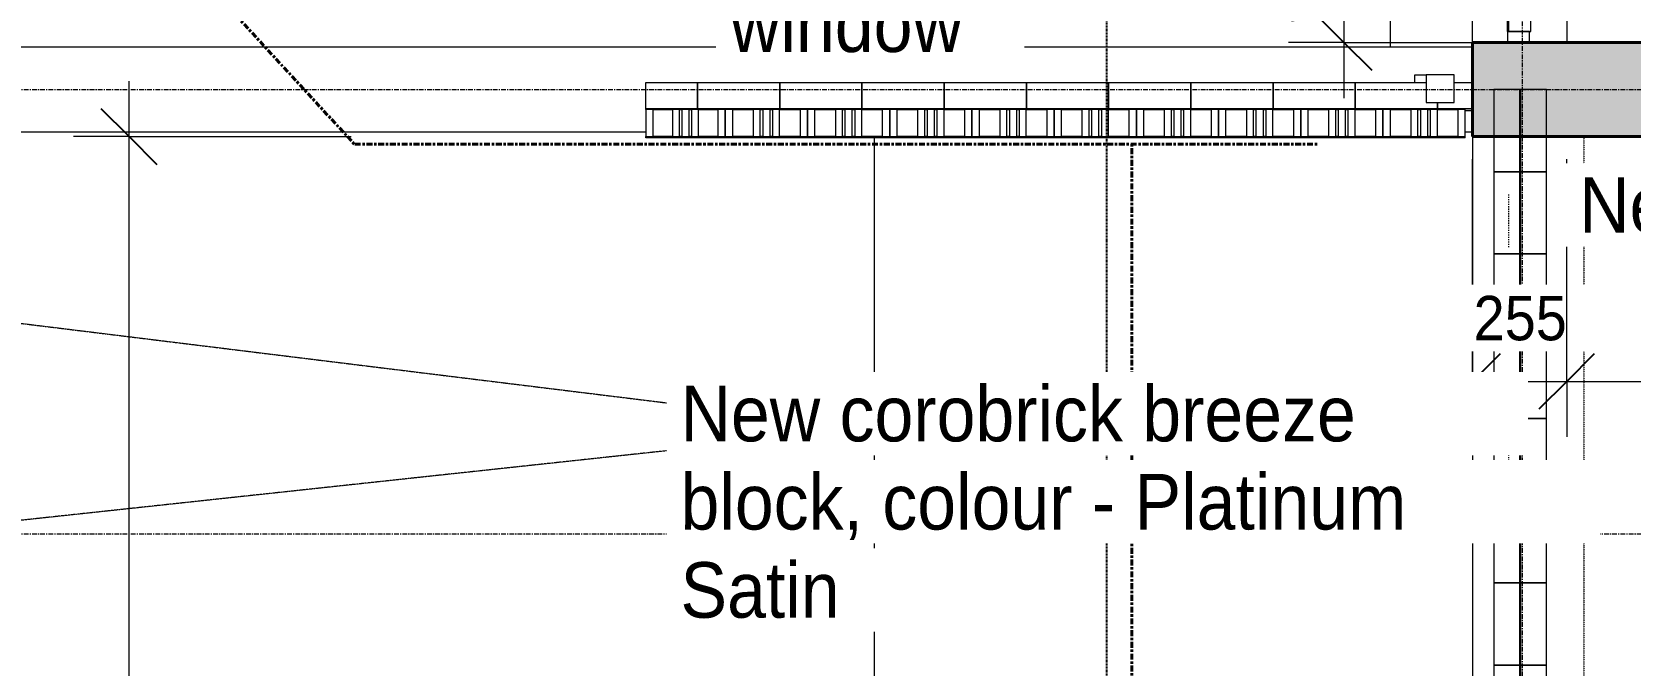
# Model space of a CAD drawing. Header units: millimetres. Extents: x -44657 to 28812, y -28146 to 16565.
# Drawn here: x -34151 to -29835, y -9230 to -7520 of the extents above; entities that cross this region are included whole.
import ezdxf

# ---------------------------------------------------------------- set-up
doc = ezdxf.new("R2010")
doc.units = ezdxf.units.MM
for name, pattern in [('Center', [31.75, 6.35, -4.7625, 15.875, -4.7625]), ('Dash', [6.35, 3.175, -3.175]), ('Dash 1_5mm', [3, 1.5, -1.5]), ('Detail Dash', [1.1, 0.55, -0.55]), ('Detail Dash 2', [1.6, 0.8, -0.8]), ('Grid Line', [22.225, 12.7, -3.175, 3.175, -3.175])]:
    doc.linetypes.add(name, pattern=pattern)
for name, color, linetype, lineweight in [('A-ANNO-DIMS', 211, 'Continuous', 5), ('A-ANNO-DIMS-100', 211, 'Continuous', 5), ('A-DETL', 90, 'Continuous', 5), ('A-FLOR', 192, 'Continuous', 9), ('A-FLOR-LEVL', 51, 'Continuous', 5), ('A-GENM', 13, 'Continuous', 9), ('A-GLAZ', 151, 'Continuous', 9), ('A-GLAZ-CURT', 52, 'Continuous', 5), ('A-GLAZ-HDLN', 1, 'Dash', 9), ('A-WALL', 113, 'Continuous', 9), ('A-WALL-PATT', 111, 'Continuous', 9), ('C-PROP-LINE', 91, 'Center', 40), ('G-ANNO-TEXT', 231, 'Continuous', 5), ('I-WALL', 2, 'Continuous', 9), ('S-FNDN', 32, 'Continuous', 9), ('S-GRID', 1, 'Continuous', 5)]:
    doc.layers.add(name, color=color, linetype=linetype, lineweight=lineweight)
doc.styles.add('Arial_3', font='arial.ttf', dxfattribs={"width": 0.9, "height": 120})
doc.styles.add('Arial_5', font='arial.ttf', dxfattribs={"width": 0.9, "height": 150})
doc.dimstyles.new('SVA_-_1_2mm_Arial', dxfattribs={"dimscale": 304.8, "dimtxt": 122.431128, "dimasz": 0.492126, "dimexe": 0.492126, "dimexo": 0.0625, "dimgap": 0.246063, "dimtad": 1, "dimdec": 0, "dimrnd": 5, "dimzin": 0, "dimdsep": 46, "dimtxsty": 'Arial_3', "dimblk1": 'OBLIQUE', "dimblk2": 'OBLIQUE', "dimsah": 1, "dimcen": 0.09, "dimdle": 0.492126, "dimazin": 0, "dimtfac": 1, "dimtdec": 4, "dimtix": 1, "dimtmove": 0, "dimatfit": 3, "dimfxl": 1.968504, "dimfxlon": 1, "dimtvp": 1, "dimtfill": 1, "dimtolj": 1, "dimtzin": 0, "dimarcsym": 2})

# ---------------------------------------------------------------- blocks, each defined once
blk = doc.blocks.new('W-05 350x2380 - 350-1484005-NEW PROPOSED GROUND STOREY PLAN _White Box_')
at = {"layer": 'A-GLAZ', "lineweight": 5}
for p, q in [((1055, 33), (1025, 33)), ((1055, -27), (1055, 33)), ((1055, 33), (1345, 33)), ((1085, 30), (1055, 30)), ((1055, 30), (1055, -30)), ((1085, -30), (1085, 30)), ((1085, 30), (1315, 30)), ((1315, 6), (1085, 6)), ((1085, 6), (1085, 0)), ((1085, 0), (1315, 0)), ((1345, 30), (1315, 30)), ((1315, 30), (1315, -30)), ((1315, 0), (1315, 6)), ((1375, 33), (1345, 33)), ((1345, 33), (1345, -27)), ((1345, -30), (1345, 30)), ((1025, -27), (1055, -27)), ((1055, -30), (1085, -30)), ((1315, -30), (1085, -30)), ((1315, -30), (1345, -30)), ((1345, -27), (1375, -27))]:
    blk.add_line(p, q, dxfattribs=at)
at = {"layer": 'A-GLAZ-HDLN'}
for p, q in [((-50.1, 30), (-194.6, 30)), ((1332.8, 30), (1085, 30)), ((1254, 30), (1315, 30)), ((1345, -127), (1105, -127)), ((1345, -127), (1263.8, -127))]:
    blk.add_line(p, q, dxfattribs=at)
blk = doc.blocks.new('The BREEZEBLOCK Family1 - The BREEZEBLOCK Family1-V29-NEW PROPOSED GROUND STOREY PLAN _White Box_')
at = {"layer": 'A-GLAZ-CURT'}
for p, q in [((111, -3.3), (111, -18)), ((66, -73), (16, -73))]:
    blk.add_line(p, q, dxfattribs=at)
blk = doc.blocks.new('The BREEZEBLOCK Family1 - The BREEZEBLOCK Family1-V30-NEW PROPOSED GROUND STOREY PLAN _White Box_')
at = {"layer": 'A-GLAZ-CURT'}
for p, q in [((-111, -18), (-111, -3.3)), ((111, -3.3), (111, -73)), ((111, -73), (-81, -73))]:
    blk.add_line(p, q, dxfattribs=at)
blk = doc.blocks.new('The BREEZEBLOCK Family1 - The BREEZEBLOCK Family1-V31-NEW PROPOSED GROUND STOREY PLAN _White Box_')
at = {"layer": 'A-GLAZ-CURT'}
for p, q in [((-111, -73), (-111, -3.25)), ((111, -3.25), (111, -73)), ((111, -73), (-111, -73))]:
    blk.add_line(p, q, dxfattribs=at)
blk = doc.blocks.new('The BREEZEBLOCK Family1 - The BREEZEBLOCK Family1-1267695-NEW PROPOSED GROUND STOREY PLAN _White Box_')
at = {"layer": 'A-GLAZ-CURT'}
for p, q in [((-70, -73), (-70, -3.3)), ((70, -3.3), (70, -73)), ((70, -73), (-70, -73))]:
    blk.add_line(p, q, dxfattribs=at)
blk = doc.blocks.new('System Panel - Glazed-1053709-NEW PROPOSED GROUND STOREY PLAN _White Box_')
at = {"layer": 'A-GLAZ-CURT'}
blk.add_hatch(color=256, dxfattribs=at).paths.add_polyline_path([(16, 3.2), (16, -3.3), (111, -3.3), (111, 0), (36, 0), (36, 3.2), (33.4, 3.2)])
for p, q in [((16, 3.2), (36, 3.2)), ((111, 0), (111, -3.3)), ((111, -3.3), (16, -3.3))]:
    blk.add_line(p, q, dxfattribs=at)
blk = doc.blocks.new('System Panel - Glazed-V32-NEW PROPOSED GROUND STOREY PLAN _White Box_')
at = {"layer": 'A-GLAZ-CURT'}
blk.add_hatch(color=256, dxfattribs=at).paths.add_polyline_path([(56, 0), (-111, 0), (-110.8, -3.3), (111, -3.3), (111, 0), (67.3, 0)])
for p, q in [((-111, 0), (-111, -3.3)), ((111, 0), (111, -3.3)), ((111, -3.3), (-111, -3.3))]:
    blk.add_line(p, q, dxfattribs=at)
blk = doc.blocks.new('System Panel - Glazed-1262000-NEW PROPOSED GROUND STOREY PLAN _White Box_')
at = {"layer": 'A-GLAZ-CURT'}
blk.add_hatch(color=256, dxfattribs=at).paths.add_polyline_path([(-58.8, 0), (-70, 0), (-70, -3.3), (70, -3.3), (70, 0), (-53.6, 0)])
for p, q in [((-70, 0), (-70, -3.3)), ((70, 0), (70, -3.3)), ((70, -3.3), (-70, -3.3))]:
    blk.add_line(p, q, dxfattribs=at)
blk = doc.blocks.new('The BREEZEBLOCK Family1 - The BREEZEBLOCK Family1-1267693-NEW PROPOSED GROUND STOREY PLAN _White Box_')
at = {"layer": 'A-GLAZ-CURT'}
for p, q in [((111, 0), (-111, 0)), ((-111, 0), (-111, -73)), ((111, -73), (111, 0)), ((-111, -73), (111, -73))]:
    blk.add_line(p, q, dxfattribs=at)
blk = doc.blocks.new('System Panel - Glazed-1093574-NEW PROPOSED GROUND STOREY PLAN _White Box_')
at = {"layer": 'A-GLAZ-CURT'}
blk.add_hatch(color=256, dxfattribs=at).paths.add_polyline_path([(-35.8, 3.2), (-111, 3.2), (-111, 0), (111, 0), (111, 3.2), (-21.3, 3.2)])
for p, q in [((-111, 3.2), (111, 3.2)), ((-111, 3.2), (-111, 0)), ((111, 3.2), (111, 0))]:
    blk.add_line(p, q, dxfattribs=at)
blk = doc.blocks.new('System Panel - Glazed-1266619-NEW PROPOSED GROUND STOREY PLAN _White Box_')
at = {"layer": 'A-GLAZ-CURT'}
blk.add_hatch(color=256, dxfattribs=at).paths.add_polyline_path([(-35.1, 3.3), (-107.5, 3.3), (-107.5, 0), (107.5, 0), (107.5, 3.3), (-21.3, 3.3)])
for p, q in [((-107.5, 3.3), (107.5, 3.3)), ((-107.5, 3.3), (-107.5, 0)), ((107.5, 3.3), (107.5, 0))]:
    blk.add_line(p, q, dxfattribs=at)
blk = doc.blocks.new('The BREEZEBLOCK Family1 - The BREEZEBLOCK Family1-V78-NEW PROPOSED GROUND STOREY PLAN _White Box_')
at = {"layer": 'A-GLAZ-CURT'}
for p, q in [((-91, 0), (-111, 0)), ((-111, 0), (-111, -73)), ((-91, -73), (-91, 0)), ((-91, 0), (-35.8, 0)), ((-16.5, 0), (-35.8, 0)), ((-35.8, 0), (-35.8, -73)), ((-16.5, -73), (-16.5, 0)), ((-16.5, 0), (-10, 0)), ((10, 0), (-10, 0)), ((-10, 0), (-10, -73)), ((10, -73), (10, 0)), ((10, 0), (16.5, 0)), ((35.8, 0), (16.5, 0)), ((16.5, 0), (16.5, -73)), ((35.8, -73), (35.8, 0)), ((35.8, 0), (91, 0)), ((111, 0), (91, 0)), ((91, 0), (91, -73)), ((111, -73), (111, 0)), ((-111, -73), (-91, -73)), ((-35.8, -73), (-91, -73)), ((-35.8, -73), (-16.5, -73)), ((-10, -73), (-16.5, -73)), ((-10, -73), (10, -73)), ((16.5, -73), (10, -73)), ((16.5, -73), (35.8, -73)), ((91, -73), (35.8, -73)), ((91, -73), (111, -73))]:
    blk.add_line(p, q, dxfattribs=at)
blk = doc.blocks.new('The BREEZEBLOCK Family1 - The BREEZEBLOCK Family1-V79-NEW PROPOSED GROUND STOREY PLAN _White Box_')
at = {"layer": 'A-GLAZ-CURT'}
for p, q in [((-91, 0), (-111, 0)), ((-111, 0), (-111, -73)), ((-91, -73), (-91, 0)), ((-91, 0), (-35.8, 0)), ((-16.5, 0), (-35.8, 0)), ((-35.8, 0), (-35.8, -73)), ((-16.5, -73), (-16.5, 0)), ((-16.5, 0), (-10, 0)), ((10, 0), (-10, 0)), ((-10, 0), (-10, -73)), ((10, -73), (10, 0)), ((10, 0), (16.5, 0)), ((35.8, 0), (16.5, 0)), ((16.5, 0), (16.5, -73)), ((35.8, -73), (35.8, 0)), ((36, 0), (91, 0)), ((111, 0), (91, 0)), ((91, 0), (91, -73)), ((111, -73), (111, 0)), ((-111, -73), (-91, -73)), ((-35.8, -73), (-91, -73)), ((-35.8, -73), (-16.5, -73)), ((-10, -73), (-16.5, -73)), ((-10, -73), (10, -73)), ((16.5, -73), (10, -73)), ((16.5, -73), (35.8, -73)), ((91, -73), (36, -73)), ((91, -73), (111, -73))]:
    blk.add_line(p, q, dxfattribs=at)
blk = doc.blocks.new('The BREEZEBLOCK Family1 - The BREEZEBLOCK Family1-1267697-NEW PROPOSED GROUND STOREY PLAN _White Box_')
at = {"layer": 'A-GLAZ-CURT'}
for p, q in [((-87.5, 0), (-107.5, 0)), ((-107.5, 0), (-107.5, -73)), ((-87.5, -73), (-87.5, 0)), ((-87.5, 0), (-35.1, 0)), ((-16.1, 0), (-35.1, 0)), ((-35.1, 0), (-35.1, -73)), ((-16.1, -73), (-16.1, 0)), ((-16.1, 0), (-10, 0)), ((10, 0), (-10, 0)), ((-10, 0), (-10, -73)), ((10, -73), (10, 0)), ((10, 0), (16.1, 0)), ((35.1, 0), (16.1, 0)), ((16.1, 0), (16.1, -73)), ((35.1, -73), (35.1, 0)), ((35.1, 0), (87.5, 0)), ((107.5, 0), (87.5, 0)), ((87.5, 0), (87.5, -73)), ((107.5, -73), (107.5, 0)), ((-107.5, -73), (-87.5, -73)), ((-35.1, -73), (-87.5, -73)), ((-35.1, -73), (-16.1, -73)), ((-10, -73), (-16.1, -73)), ((-10, -73), (10, -73)), ((16.1, -73), (10, -73)), ((16.1, -73), (35.1, -73)), ((87.5, -73), (35.1, -73)), ((87.5, -73), (107.5, -73))]:
    blk.add_line(p, q, dxfattribs=at)
blk = doc.blocks.new('Downpipe - Downpipe-V85-NEW PROPOSED GROUND STOREY PLAN _White Box_')
at = {"layer": 'A-GENM', "lineweight": 5}
for p, q in [((0, 0), (-75, 0)), ((-75, 0), (-75, -75)), ((0, -75), (0, 0)), ((-75, -106), (-75, -75)), ((-75, -75), (0, -75)), ((-53.9, -106), (-75, -106))]:
    blk.add_line(p, q, dxfattribs=at)
blk = doc.blocks.new('Family - ___-859459-NEW PROPOSED GROUND STOREY PLAN _White Box_')
at = {"layer": 'C-PROP-LINE'}
for p, q in [((-33280.6, -7822.7), (-41396.8, 1016.2)), ((-30680.6, -7822.7), (-33280.6, -7822.7))]:
    blk.add_line(p, q, dxfattribs=at)
blk = doc.blocks.new('Family - ___-859879-NEW PROPOSED GROUND STOREY PLAN _White Box_')
at = {"layer": 'C-PROP-LINE'}
blk.add_line((-31180.6, -7822.7), (-31180.6, -24522.7), dxfattribs=at)
blk = doc.blocks.new('DIMBLOCK69-NEW PROPOSED GROUND STOREY PLAN _White Box_')
at = {"layer": 'A-ANNO-DIMS-100'}
for p, q in [((-33888.8, -22360.7), (-33888.8, -7652.7)), ((-33888.8, -7802.7), (-34038.8, -7802.7)), ((-33888.8, -7802.7), (-33288.8, -7802.7)), ((-33888.8, -22210.7), (-34038.8, -22210.7)), ((-33888.8, -22210.7), (-33288.8, -22210.7))]:
    blk.add_line(p, q, dxfattribs=at)
at = {"layer": 'A-ANNO-DIMS-100', "lineweight": 25}
for p, q in [((-33888.8, -7802.7), (-33963.8, -7727.7)), ((-33888.8, -7802.7), (-33813.8, -7877.7)), ((-33888.8, -22210.7), (-33963.8, -22135.7)), ((-33888.8, -22210.7), (-33813.8, -22285.7))]:
    blk.add_line(p, q, dxfattribs=at)
at = {"layer": 'A-ANNO-DIMS-100', "color": 0, "insert": (-34119.6, -15213.9), "char_height": 120, "width": 497.259, "attachment_point": 1, "rotation": 90, "line_spacing_factor": 0.941778, "style": 'Arial_3', "bg_fill": 3, "box_fill_scale": 1.25, "bg_fill_color": 256, "bg_fill_true_color": 13158600, "bg_fill_transparency": 0}
blk.add_mtext('14410', dxfattribs=at)
blk = doc.blocks.new('_Oblique')
at = {"color": 0, "linetype": 'ByBlock', "lineweight": -2}
blk.add_line((-0.5, -0.5), (0.5, 0.5), dxfattribs=at)
blk = doc.blocks.new('DIMBLOCK90-NEW PROPOSED GROUND STOREY PLAN _White Box_')
at = {"layer": 'A-ANNO-DIMS-100'}
for p, q in [((-30260.6, -8463.6), (-30260.6, -7863.6)), ((-30006.6, -8463.6), (-30006.6, -7863.6)), ((-30410.6, -8463.6), (-30006.6, -8463.6)), ((-30260.6, -8463.6), (-30260.6, -8613.6)), ((-30006.6, -8463.6), (-30006.6, -8613.6))]:
    blk.add_line(p, q, dxfattribs=at)
at = {"layer": 'A-ANNO-DIMS-100', "lineweight": 25}
for p, q in [((-30260.6, -8463.6), (-30185.6, -8388.6)), ((-30006.6, -8463.6), (-29931.6, -8388.6)), ((-30260.6, -8463.6), (-30335.6, -8538.6)), ((-30006.6, -8463.6), (-30081.6, -8538.6))]:
    blk.add_line(p, q, dxfattribs=at)
at = {"layer": 'A-ANNO-DIMS-100', "color": 0, "insert": (-30257.9, -8232.8), "char_height": 120, "width": 298.355, "attachment_point": 1, "line_spacing_factor": 0.941778, "style": 'Arial_3', "bg_fill": 3, "box_fill_scale": 1.25, "bg_fill_color": 256, "bg_fill_true_color": 13158600, "bg_fill_transparency": 0}
blk.add_mtext('255', dxfattribs=at)
blk = doc.blocks.new('DIMBLOCK91-NEW PROPOSED GROUND STOREY PLAN _White Box_')
at = {"layer": 'A-ANNO-DIMS-100'}
for p, q in [((-30006.6, -8463.6), (-30006.6, -7863.6)), ((-27974.6, -8463.6), (-27974.6, -7863.6)), ((-30006.6, -8463.6), (-27824.6, -8463.6)), ((-30006.6, -8463.6), (-30006.6, -8613.6)), ((-27974.6, -8463.6), (-27974.6, -8613.6))]:
    blk.add_line(p, q, dxfattribs=at)
at = {"layer": 'A-ANNO-DIMS-100', "lineweight": 25}
for p, q in [((-30006.6, -8463.6), (-29931.6, -8388.6)), ((-27974.6, -8463.6), (-27899.6, -8388.6)), ((-30006.6, -8463.6), (-30081.6, -8538.6)), ((-27974.6, -8463.6), (-28049.6, -8538.6))]:
    blk.add_line(p, q, dxfattribs=at)
at = {"layer": 'A-ANNO-DIMS-100', "color": 0, "insert": (-29156.3, -8232.8), "char_height": 120, "width": 397.807, "attachment_point": 1, "line_spacing_factor": 0.941778, "style": 'Arial_3', "bg_fill": 3, "box_fill_scale": 1.25, "bg_fill_color": 256, "bg_fill_true_color": 13158600, "bg_fill_transparency": 0}
blk.add_mtext('2030', dxfattribs=at)
blk = doc.blocks.new('DIMBLOCK204-NEW PROPOSED GROUND STOREY PLAN _White Box_')
at = {"layer": 'A-ANNO-DIMS-100'}
for p, q in [((-30607.9, -7048.7), (-30607.9, -7698.7)), ((-30607.9, -7198.7), (-30757.9, -7198.7)), ((-30607.9, -7198.7), (-30007.9, -7198.7)), ((-30607.9, -7548.7), (-30757.9, -7548.7)), ((-30607.9, -7548.7), (-30007.9, -7548.7))]:
    blk.add_line(p, q, dxfattribs=at)
at = {"layer": 'A-ANNO-DIMS-100', "lineweight": 25}
for p, q in [((-30607.9, -7198.7), (-30682.9, -7123.7)), ((-30607.9, -7198.7), (-30532.9, -7273.7)), ((-30607.9, -7548.7), (-30682.9, -7473.7)), ((-30607.9, -7548.7), (-30532.9, -7623.7))]:
    blk.add_line(p, q, dxfattribs=at)
at = {"layer": 'A-ANNO-DIMS-100', "color": 0, "insert": (-30838.7, -7498), "char_height": 120, "width": 298.355, "attachment_point": 1, "rotation": 90, "line_spacing_factor": 0.941778, "style": 'Arial_3', "bg_fill": 3, "box_fill_scale": 1.25, "bg_fill_color": 256, "bg_fill_true_color": 13158600, "bg_fill_transparency": 0}
blk.add_mtext('350', dxfattribs=at)

msp = doc.modelspace()

# ---------------------------------------------------------------- hatches: boundary and pattern name
at = {"layer": 'A-WALL-PATT'}
h = msp.add_hatch(color=9, dxfattribs=at)
h.paths.add_polyline_path([(-30068, -7802.7), (-30006.6, -7802.7), (-30006.6, -7548.7), (-30260.6, -7548.7), (-30260.6, -7802.7), (-30173, -7802.7)])
h.paths.add_polyline_path([(-30006.6, -7198.7), (-30006.6, -6883.7), (-30260.6, -6883.7), (-30260.6, -7198.7)])
h.paths.add_polyline_path([(-30006.6, -6533.7), (-30006.6, -6243.7), (-30260.6, -6243.7), (-30260.6, -6533.7)])
h.paths.add_polyline_path([(-30006.6, -2743.7), (-30006.6, -1438.7), (-30260.6, -1438.7), (-30260.6, -2743.7), (-30018.6, -2743.7)])
h = msp.add_hatch(color=9, dxfattribs=at)
h.paths.add_polyline_path([(-28333.6, -7802.7), (-28333.6, -7548.7), (-28813.6, -7548.7), (-28813.6, -7802.7)])
h.paths.add_polyline_path([(-29413.6, -7802.7), (-29413.6, -7548.7), (-30006.6, -7548.7), (-30006.6, -7802.7), (-29543.2, -7802.7)])

# ---------------------------------------------------------------- linework, layer by layer
at = {"layer": 'A-DETL', "linetype": 'Dash 1_5mm', "lineweight": 25}
msp.add_line((-31247.9, -23198), (-31247.9, 2018.6), dxfattribs=at)
at = {"layer": 'A-DETL', "linetype": 'Detail Dash 2'}
for p, q in [((-38375.8, -7790.7), (-31875.8, -8590.7)), ((-31875.8, -8590.7), (-38375.8, -9290.7))]:
    msp.add_line(p, q, dxfattribs=at)
at = {"layer": 'A-DETL', "linetype": 'Detail Dash'}
for p, q in [((-30260.6, -7790.7), (-30260.6, -22257.7)), ((-29960.6, -7802.7), (-29960.6, -21940.7))]:
    msp.add_line(p, q, dxfattribs=at)
at = {"layer": 'A-FLOR', "color": 55}
msp.add_line((-30006.6, -7198.7), (-30006.6, -7548.7), dxfattribs=at)
at = {"layer": 'A-FLOR'}
msp.add_line((-30260.6, -7802.7), (-30260.6, -11175.7), dxfattribs=at)
at = {"layer": 'A-FLOR-LEVL'}
msp.add_line((-31875.8, -9290.7), (-31875.8, -7805.9), dxfattribs=at)
at = {"layer": 'A-WALL'}
for p, q in [((-39844, -7560.7), (-30260.6, -7560.7)), ((-32493.6, -7790.7), (-39751, -7790.7)), ((-30260.6, -7790.7), (-30280.6, -7790.7))]:
    msp.add_line(p, q, dxfattribs=at)
at = {"layer": 'I-WALL', "color": 55}
msp.add_line((-30260.6, -7548.7), (-30260.6, -7198.7), dxfattribs=at)
at = {"layer": 'I-WALL', "color": 8, "lineweight": 40}
for p, q in [((-30260.6, -7548.7), (-30260.6, -7802.7)), ((-29413.6, -7548.7), (-30260.6, -7548.7)), ((-30260.6, -7802.7), (-29413.6, -7802.7))]:
    msp.add_line(p, q, dxfattribs=at)
at = {"layer": 'S-FNDN', "color": 55}
msp.add_line((-30483.6, -7325.7), (-30483.6, -7560.7), dxfattribs=at)
at = {"layer": 'S-GRID', "linetype": 'Grid Line'}
for p, q in [((-30125.6, -26129), (-30125.6, 6082.5)), ((-34973, -7675.7), (7444.6, -7675.7))]:
    msp.add_line(p, q, dxfattribs=at)

# ---------------------------------------------------------------- block references
at = {"layer": 'A-GENM', "lineweight": 5, "rotation": 269.9999999999995}
msp.add_blockref('Downpipe - Downpipe-V85-NEW PROPOSED GROUND STOREY PLAN _White Box_', (-30310.6, -7710.5), dxfattribs=at)
at = {"layer": 'A-GLAZ', "lineweight": 5, "rotation": 89.99999999999973}
for p in [(-30133.6, -7908.7), (-30133.6, -8573.7)]:
    msp.add_blockref('W-05 350x2380 - 350-1484005-NEW PROPOSED GROUND STOREY PLAN _White Box_', p, dxfattribs=at)
at = {"layer": 'A-GLAZ-CURT'}
for name, p, rotation in [('The BREEZEBLOCK Family1 - The BREEZEBLOCK Family1-1267695-NEW PROPOSED GROUND STOREY PLAN _White Box_', (-32423.6, -7729.7), 180), ('The BREEZEBLOCK Family1 - The BREEZEBLOCK Family1-V31-NEW PROPOSED GROUND STOREY PLAN _White Box_', (-32242.6, -7729.7), 180), ('The BREEZEBLOCK Family1 - The BREEZEBLOCK Family1-V31-NEW PROPOSED GROUND STOREY PLAN _White Box_', (-32020.6, -7729.7), 180), ('The BREEZEBLOCK Family1 - The BREEZEBLOCK Family1-V31-NEW PROPOSED GROUND STOREY PLAN _White Box_', (-31798.6, -7729.7), 180), ('The BREEZEBLOCK Family1 - The BREEZEBLOCK Family1-V31-NEW PROPOSED GROUND STOREY PLAN _White Box_', (-31576.6, -7729.7), 180), ('The BREEZEBLOCK Family1 - The BREEZEBLOCK Family1-V31-NEW PROPOSED GROUND STOREY PLAN _White Box_', (-31354.6, -7729.7), 180), ('The BREEZEBLOCK Family1 - The BREEZEBLOCK Family1-V31-NEW PROPOSED GROUND STOREY PLAN _White Box_', (-31132.6, -7729.7), 180), ('The BREEZEBLOCK Family1 - The BREEZEBLOCK Family1-V31-NEW PROPOSED GROUND STOREY PLAN _White Box_', (-30910.6, -7729.7), 180), ('The BREEZEBLOCK Family1 - The BREEZEBLOCK Family1-V31-NEW PROPOSED GROUND STOREY PLAN _White Box_', (-30688.6, -7729.7), 180), ('The BREEZEBLOCK Family1 - The BREEZEBLOCK Family1-V30-NEW PROPOSED GROUND STOREY PLAN _White Box_', (-30466.6, -7729.7), 180), ('The BREEZEBLOCK Family1 - The BREEZEBLOCK Family1-V29-NEW PROPOSED GROUND STOREY PLAN _White Box_', (-30244.6, -7729.7), 180), ('The BREEZEBLOCK Family1 - The BREEZEBLOCK Family1-1267693-NEW PROPOSED GROUND STOREY PLAN _White Box_', (-30130.6, -7786.7), 269.9999999999998), ('The BREEZEBLOCK Family1 - The BREEZEBLOCK Family1-1267693-NEW PROPOSED GROUND STOREY PLAN _White Box_', (-30060.8, -7786.7), 269.9999999999998), ('System Panel - Glazed-1262000-NEW PROPOSED GROUND STOREY PLAN _White Box_', (-32423.6, -7729.7), 180), ('The BREEZEBLOCK Family1 - The BREEZEBLOCK Family1-1267697-NEW PROPOSED GROUND STOREY PLAN _White Box_', (-32386.1, -7802.7), 180), ('System Panel - Glazed-V32-NEW PROPOSED GROUND STOREY PLAN _White Box_', (-32242.6, -7729.7), 180), ('The BREEZEBLOCK Family1 - The BREEZEBLOCK Family1-V78-NEW PROPOSED GROUND STOREY PLAN _White Box_', (-32167.6, -7802.7), 180), ('System Panel - Glazed-V32-NEW PROPOSED GROUND STOREY PLAN _White Box_', (-32020.6, -7729.7), 180), ('The BREEZEBLOCK Family1 - The BREEZEBLOCK Family1-V78-NEW PROPOSED GROUND STOREY PLAN _White Box_', (-31945.6, -7802.7), 180), ('System Panel - Glazed-V32-NEW PROPOSED GROUND STOREY PLAN _White Box_', (-31798.6, -7729.7), 180), ('The BREEZEBLOCK Family1 - The BREEZEBLOCK Family1-V78-NEW PROPOSED GROUND STOREY PLAN _White Box_', (-31723.6, -7802.7), 180), ('System Panel - Glazed-V32-NEW PROPOSED GROUND STOREY PLAN _White Box_', (-31576.6, -7729.7), 180), ('The BREEZEBLOCK Family1 - The BREEZEBLOCK Family1-V79-NEW PROPOSED GROUND STOREY PLAN _White Box_', (-31501.6, -7802.7), 180), ('System Panel - Glazed-V32-NEW PROPOSED GROUND STOREY PLAN _White Box_', (-31354.6, -7729.7), 180), ('The BREEZEBLOCK Family1 - The BREEZEBLOCK Family1-V78-NEW PROPOSED GROUND STOREY PLAN _White Box_', (-31279.6, -7802.7), 180), ('System Panel - Glazed-V32-NEW PROPOSED GROUND STOREY PLAN _White Box_', (-31132.6, -7729.7), 180), ('The BREEZEBLOCK Family1 - The BREEZEBLOCK Family1-V78-NEW PROPOSED GROUND STOREY PLAN _White Box_', (-31057.6, -7802.7), 180), ('System Panel - Glazed-V32-NEW PROPOSED GROUND STOREY PLAN _White Box_', (-30910.6, -7729.7), 180), ('The BREEZEBLOCK Family1 - The BREEZEBLOCK Family1-V78-NEW PROPOSED GROUND STOREY PLAN _White Box_', (-30835.6, -7802.7), 180), ('System Panel - Glazed-V32-NEW PROPOSED GROUND STOREY PLAN _White Box_', (-30688.6, -7729.7), 180), ('The BREEZEBLOCK Family1 - The BREEZEBLOCK Family1-V78-NEW PROPOSED GROUND STOREY PLAN _White Box_', (-30613.6, -7802.7), 180), ('System Panel - Glazed-V32-NEW PROPOSED GROUND STOREY PLAN _White Box_', (-30466.6, -7729.7), 180), ('The BREEZEBLOCK Family1 - The BREEZEBLOCK Family1-V78-NEW PROPOSED GROUND STOREY PLAN _White Box_', (-30391.6, -7802.7), 180), ('System Panel - Glazed-1053709-NEW PROPOSED GROUND STOREY PLAN _White Box_', (-30244.6, -7729.7), 180), ('System Panel - Glazed-1266619-NEW PROPOSED GROUND STOREY PLAN _White Box_', (-32386.1, -7802.7), 180), ('System Panel - Glazed-1093574-NEW PROPOSED GROUND STOREY PLAN _White Box_', (-32167.6, -7802.7), 180), ('System Panel - Glazed-1093574-NEW PROPOSED GROUND STOREY PLAN _White Box_', (-31945.6, -7802.7), 180), ('System Panel - Glazed-1093574-NEW PROPOSED GROUND STOREY PLAN _White Box_', (-31723.6, -7802.7), 180), ('System Panel - Glazed-1093574-NEW PROPOSED GROUND STOREY PLAN _White Box_', (-31501.6, -7802.7), 180), ('System Panel - Glazed-1093574-NEW PROPOSED GROUND STOREY PLAN _White Box_', (-31279.6, -7802.7), 180), ('System Panel - Glazed-1093574-NEW PROPOSED GROUND STOREY PLAN _White Box_', (-31057.6, -7802.7), 180), ('System Panel - Glazed-1093574-NEW PROPOSED GROUND STOREY PLAN _White Box_', (-30835.6, -7802.7), 180), ('System Panel - Glazed-1093574-NEW PROPOSED GROUND STOREY PLAN _White Box_', (-30613.6, -7802.7), 180), ('System Panel - Glazed-1093574-NEW PROPOSED GROUND STOREY PLAN _White Box_', (-30391.6, -7802.7), 180), ('The BREEZEBLOCK Family1 - The BREEZEBLOCK Family1-1267693-NEW PROPOSED GROUND STOREY PLAN _White Box_', (-30130.6, -8008.7), 269.9999999999998), ('The BREEZEBLOCK Family1 - The BREEZEBLOCK Family1-1267693-NEW PROPOSED GROUND STOREY PLAN _White Box_', (-30060.8, -8008.7), 269.9999999999998), ('The BREEZEBLOCK Family1 - The BREEZEBLOCK Family1-1267693-NEW PROPOSED GROUND STOREY PLAN _White Box_', (-30130.6, -8230.7), 269.9999999999998), ('The BREEZEBLOCK Family1 - The BREEZEBLOCK Family1-1267693-NEW PROPOSED GROUND STOREY PLAN _White Box_', (-30060.8, -8230.7), 269.9999999999998), ('The BREEZEBLOCK Family1 - The BREEZEBLOCK Family1-1267693-NEW PROPOSED GROUND STOREY PLAN _White Box_', (-30130.6, -8452.7), 269.9999999999998), ('The BREEZEBLOCK Family1 - The BREEZEBLOCK Family1-1267693-NEW PROPOSED GROUND STOREY PLAN _White Box_', (-30060.8, -8452.7), 269.9999999999998), ('The BREEZEBLOCK Family1 - The BREEZEBLOCK Family1-1267693-NEW PROPOSED GROUND STOREY PLAN _White Box_', (-30130.6, -8674.7), 269.9999999999998), ('The BREEZEBLOCK Family1 - The BREEZEBLOCK Family1-1267693-NEW PROPOSED GROUND STOREY PLAN _White Box_', (-30060.8, -8674.7), 269.9999999999998), ('The BREEZEBLOCK Family1 - The BREEZEBLOCK Family1-1267693-NEW PROPOSED GROUND STOREY PLAN _White Box_', (-30130.6, -8896.7), 269.9999999999998), ('The BREEZEBLOCK Family1 - The BREEZEBLOCK Family1-1267693-NEW PROPOSED GROUND STOREY PLAN _White Box_', (-30060.8, -8896.7), 269.9999999999998), ('The BREEZEBLOCK Family1 - The BREEZEBLOCK Family1-1267693-NEW PROPOSED GROUND STOREY PLAN _White Box_', (-30130.6, -9118.7), 269.9999999999998), ('The BREEZEBLOCK Family1 - The BREEZEBLOCK Family1-1267693-NEW PROPOSED GROUND STOREY PLAN _White Box_', (-30060.8, -9118.7), 269.9999999999998), ('The BREEZEBLOCK Family1 - The BREEZEBLOCK Family1-1267693-NEW PROPOSED GROUND STOREY PLAN _White Box_', (-30130.6, -9340.7), 269.9999999999998), ('The BREEZEBLOCK Family1 - The BREEZEBLOCK Family1-1267693-NEW PROPOSED GROUND STOREY PLAN _White Box_', (-30060.8, -9340.7), 269.9999999999998)]:
    msp.add_blockref(name, p, dxfattribs=dict(at, rotation=rotation))
at = {"layer": 'C-PROP-LINE'}
for name in ['Family - ___-859459-NEW PROPOSED GROUND STOREY PLAN _White Box_', 'Family - ___-859879-NEW PROPOSED GROUND STOREY PLAN _White Box_']:
    msp.add_blockref(name, (0, 0), dxfattribs=at)

# ---------------------------------------------------------------- next in the draw order: texts
at = {"layer": 'G-ANNO-TEXT', "color": 7, "insert": (-32265.8, -7424.2), "char_height": 150, "width": 757.595, "attachment_point": 1, "style": 'Arial_5', "bg_fill": 3, "box_fill_scale": 1.25, "bg_fill_color": 256, "bg_fill_true_color": 13158600, "bg_fill_transparency": 0}
msp.add_mtext('window', dxfattribs=at)

# ---------------------------------------------------------------- next in the draw order: dimensions: what is measured, and where the dimension line sits
at = {"layer": 'A-ANNO-DIMS'}
for base, p1, p2, override, picture, middle in [((-30607.9, -7548.7), (-30007.9, -7198.7), (-30007.9, -7548.7), {"dimpost": '<>', "dimfxl": 350}, 'DIMBLOCK204-NEW PROPOSED GROUND STOREY PLAN _White Box_', (-30744.2, -7373.7)), ((-33888.8, -7802.7), (-33288.8, -22210.7), (-33288.8, -7802.7), {"dimpost": '<>', "dimfxl": 14408}, 'DIMBLOCK69-NEW PROPOSED GROUND STOREY PLAN _White Box_', (-34025.1, -15006.7))]:
    dim = msp.add_linear_dim(base=base, p1=p1, p2=p2, angle=90, dimstyle='SVA_-_1_2mm_Arial', override=override, dxfattribs=at)
    dim.commit()
    dim.dimension.update_dxf_attribs({"geometry": picture, "text_midpoint": middle})
dim = msp.add_linear_dim(base=(-30006.6, -8463.6), p1=(-30260.6, -7863.6), p2=(-30006.6, -7863.6), dimstyle='SVA_-_1_2mm_Arial', override={"dimpost": '<>', "dimfxl": 254}, dxfattribs=at)
dim.commit()
dim.dimension.update_dxf_attribs({"geometry": 'DIMBLOCK90-NEW PROPOSED GROUND STOREY PLAN _White Box_', "text_midpoint": (-30133.6, -8327.3)})

# ---------------------------------------------------------------- next in the draw order: linework, layer by layer
at = {"layer": 'S-GRID', "linetype": 'Grid Line'}
msp.add_line((-34973, -8875.7), (-13383.6, -8875.7), dxfattribs=at)

# ---------------------------------------------------------------- next in the draw order: texts
at = {"layer": 'G-ANNO-TEXT', "color": 7, "insert": (-32399.6, -8475.7), "char_height": 150, "width": 2251.139, "attachment_point": 1, "style": 'Arial_5', "bg_fill": 3, "box_fill_scale": 1.25, "bg_fill_color": 256, "bg_fill_true_color": 13158600, "bg_fill_transparency": 0}
msp.add_mtext('New corobrick breeze ', dxfattribs=at)

# ---------------------------------------------------------------- next in the draw order: dimensions: what is measured, and where the dimension line sits
at = {"layer": 'A-ANNO-DIMS'}
dim = msp.add_linear_dim(base=(-27974.6, -8463.6), p1=(-30006.6, -7863.6), p2=(-27974.6, -7863.6), dimstyle='SVA_-_1_2mm_Arial', override={"dimpost": '<>', "dimfxl": 2032}, dxfattribs=at)
dim.commit()
dim.dimension.update_dxf_attribs({"geometry": 'DIMBLOCK91-NEW PROPOSED GROUND STOREY PLAN _White Box_', "text_midpoint": (-28990.6, -8327.3)})

# ---------------------------------------------------------------- next in the draw order: texts
at = {"layer": 'G-ANNO-TEXT', "color": 7, "char_height": 150, "attachment_point": 1, "style": 'Arial_5', "bg_fill": 3, "box_fill_scale": 1.25, "bg_fill_color": 256, "bg_fill_true_color": 13158600, "bg_fill_transparency": 0}
for s, insert, width in [('New aluminium window', (-29973, -7912.5), 2395.442), ('block, colour - Platinum ', (-32399.6, -8713.8), 2445.949)]:
    msp.add_mtext(s, dxfattribs=dict(at, insert=insert, width=width))

# ---------------------------------------------------------------- next in the draw order: texts
at = {"layer": 'G-ANNO-TEXT', "color": 7, "insert": (-32399.6, -8951.9), "char_height": 150, "width": 519.494, "attachment_point": 1, "style": 'Arial_5', "bg_fill": 3, "box_fill_scale": 1.25, "bg_fill_color": 256, "bg_fill_true_color": 13158600, "bg_fill_transparency": 0}
msp.add_mtext('Satin', dxfattribs=at)

doc.saveas('drawing.dxf')
